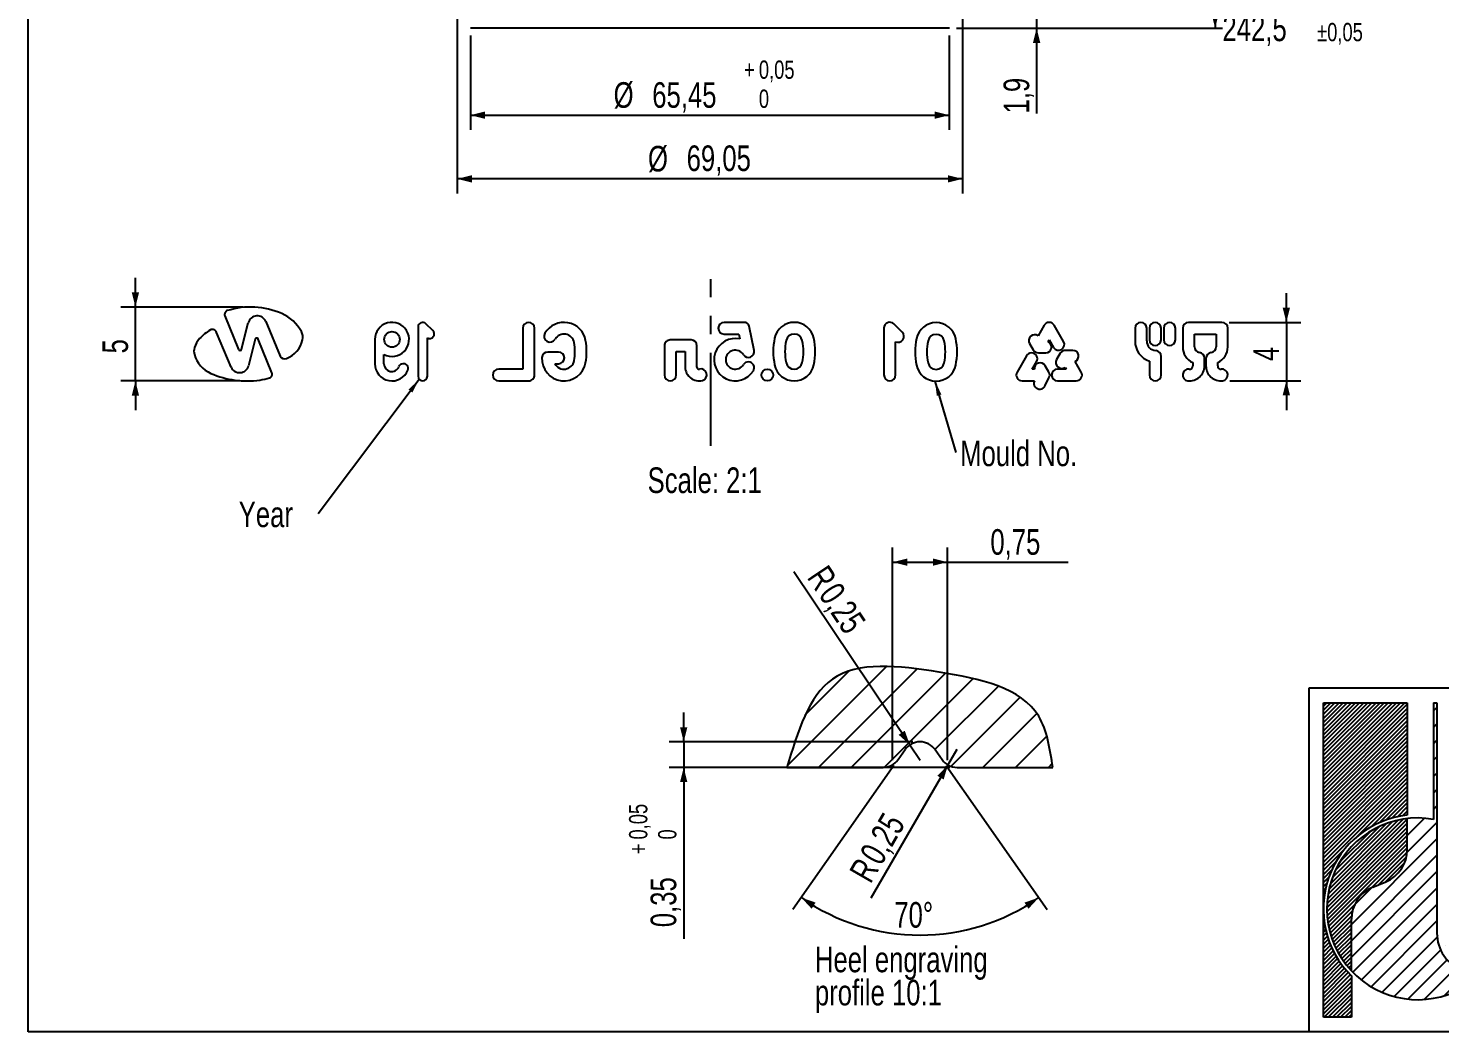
# Model space of a CAD drawing. Header units: millimetres. Extents: x 8 to 586, y 8 to 412.
# Drawn here: x 8 to 200.9, y 8 to 145.2 of the extents above; entities that cross this region are included whole.
import ezdxf

# ---------------------------------------------------------------- set-up
doc = ezdxf.new("R2010")
doc.units = ezdxf.units.MM
doc.header["$PDSIZE"] = -1
doc.linetypes.add('CENTERX2', pattern=[20.32, 12.7, -2.54, 2.54, -2.54])
for name, color, linetype in [('CENTERLINE', 4, 'CENTERX2'), ('DIMENSIONS', 2, 'Continuous'), ('HATCH', 3, 'Continuous'), ('TEXT', 2, 'Continuous')]:
    doc.layers.add(name, color=color, linetype=linetype)
doc.layers.add('OUTLINE', color=7, linetype='Continuous', lineweight=25)
doc.styles.add('SLDTEXTSTYLE0', font='TXT', dxfattribs={"width": 0.75})
doc.dimstyles.new('SLDDIMSTYLE0', dxfattribs={"dimtxt": 3.5, "dimasz": 2, "dimexe": 0, "dimexo": 0.0625, "dimgap": 0.875, "dimtad": 1, "dimrnd": 1e-09, "dimzin": 12, "dimdsep": 46, "dimtxsty": 'SLDTEXTSTYLE0', "dimsah": 1, "dimcen": 0.09, "dimadec": 0, "dimazin": 3, "dimtfac": 1, "dimtofl": 0, "dimtmove": 0, "dimatfit": 3, "dimfxl": 0, "dimfrac": 2, "dimtolj": 1, "dimtzin": 12, "dimarcsym": 0})
doc.dimstyles.new('SLDDIMSTYLE10', dxfattribs={"dimtxt": 3.5, "dimasz": 2, "dimexe": 0, "dimexo": 0.0625, "dimgap": 0.875, "dimtad": 1, "dimdec": 1, "dimrnd": 1e-09, "dimzin": 12, "dimdsep": 46, "dimtxsty": 'SLDTEXTSTYLE0', "dimsah": 1, "dimcen": 0.09, "dimadec": 0, "dimazin": 3, "dimtfac": 1, "dimtdec": 1, "dimtmove": 0, "dimatfit": 0, "dimfxl": 0, "dimfrac": 2, "dimtolj": 1, "dimtzin": 12, "dimarcsym": 0})
doc.dimstyles.new('SLDDIMSTYLE13', dxfattribs={"dimtxt": 0.18, "dimasz": 2, "dimexe": 0, "dimexo": 0.0625, "dimgap": 0, "dimtad": 0, "dimtih": 1, "dimtoh": 1, "dimdec": 0, "dimrnd": 1e-09, "dimzin": 0, "dimdsep": 46, "dimtxsty": 'Standard', "dimsah": 1, "dimcen": 0.09, "dimadec": 0, "dimazin": 0, "dimtfac": 2, "dimtdec": 0, "dimtofl": 0, "dimtmove": 0, "dimatfit": 3, "dimfxl": 0, "dimfrac": 2, "dimtolj": 1, "dimtzin": 0, "dimarcsym": 0})
doc.dimstyles.new('SLDDIMSTYLE14', dxfattribs={"dimtxt": 3.5, "dimasz": 2, "dimexe": 0, "dimexo": 0.0625, "dimgap": 0.875, "dimtad": 1, "dimlfac": 0.1, "dimrnd": 1e-09, "dimdsep": 46, "dimtxsty": 'SLDTEXTSTYLE0', "dimsah": 1, "dimcen": 0.09, "dimadec": 0, "dimazin": 2, "dimtfac": 1, "dimtofl": 0, "dimtmove": 0, "dimatfit": 3, "dimfxl": 0, "dimfrac": 2, "dimtolj": 1, "dimtzin": 12, "dimarcsym": 0})
doc.dimstyles.new('SLDDIMSTYLE15', dxfattribs={"dimtxt": 3.5, "dimasz": 2, "dimexe": 0, "dimexo": 0.0625, "dimgap": 0.875, "dimtad": 1, "dimlfac": 0.1, "dimrnd": 1e-09, "dimdsep": 46, "dimtxsty": 'SLDTEXTSTYLE0', "dimsah": 1, "dimcen": 0.09, "dimadec": 0, "dimazin": 2, "dimtol": 1, "dimtp": 0.05, "dimtfac": 1, "dimtmove": 0, "dimatfit": 0, "dimfxl": 0, "dimfrac": 2, "dimtolj": 1, "dimarcsym": 0})
doc.dimstyles.new('SLDDIMSTYLE16', dxfattribs={"dimtxt": 3.5, "dimasz": 2, "dimexe": 0, "dimexo": 0.0625, "dimgap": 0.875, "dimtad": 1, "dimdec": 4, "dimlfac": 0.1, "dimzin": 12, "dimdsep": 46, "dimtxsty": 'SLDTEXTSTYLE0', "dimsah": 1, "dimcen": 0.09, "dimazin": 3, "dimtfac": 1, "dimtofl": 0, "dimtmove": 0, "dimatfit": 3, "dimfxl": 0, "dimfrac": 2, "dimtolj": 1, "dimtzin": 12, "dimarcsym": 0})
doc.dimstyles.new('SLDDIMSTYLE17', dxfattribs={"dimtxt": 3.5, "dimasz": 2, "dimexe": 0, "dimexo": 0.0625, "dimgap": 0.875, "dimtad": 1, "dimlfac": 0.1, "dimrnd": 1e-09, "dimdsep": 46, "dimtxsty": 'SLDTEXTSTYLE0', "dimsah": 1, "dimcen": 0, "dimadec": 0, "dimazin": 2, "dimtfac": 1, "dimtofl": 0, "dimtmove": 0, "dimatfit": 3, "dimfxl": 0, "dimfrac": 2, "dimtolj": 1, "dimtzin": 12, "dimarcsym": 0})
doc.dimstyles.new('SLDDIMSTYLE21', dxfattribs={"dimtxt": 3.5, "dimasz": 2, "dimexe": 0, "dimexo": 0.0625, "dimgap": 0.875, "dimtad": 1, "dimdec": 1, "dimlfac": 0.5, "dimrnd": 1e-09, "dimzin": 12, "dimdsep": 46, "dimtxsty": 'SLDTEXTSTYLE0', "dimsah": 1, "dimcen": 0.09, "dimadec": 0, "dimazin": 3, "dimtfac": 1, "dimtdec": 1, "dimtmove": 0, "dimatfit": 0, "dimfxl": 0, "dimfrac": 2, "dimtolj": 1, "dimtzin": 12, "dimarcsym": 0})
doc.dimstyles.new('SLDDIMSTYLE4', dxfattribs={"dimtxt": 3.5, "dimasz": 2, "dimexe": 0, "dimexo": 0.0625, "dimgap": 0.875, "dimtad": 0, "dimtih": 1, "dimtoh": 1, "dimrnd": 1e-09, "dimzin": 12, "dimdsep": 46, "dimtxsty": 'SLDTEXTSTYLE0', "dimsah": 1, "dimcen": 0.09, "dimadec": 0, "dimazin": 3, "dimtol": 1, "dimtp": 0.05, "dimtm": 0.05, "dimtfac": 1, "dimtofl": 0, "dimtmove": 0, "dimatfit": 3, "dimfxl": 0, "dimfrac": 2, "dimtolj": 1, "dimarcsym": 0})
doc.dimstyles.new('SLDDIMSTYLE7', dxfattribs={"dimtxt": 3.5, "dimasz": 2, "dimexe": 0, "dimexo": 0.0625, "dimgap": 0.875, "dimtad": 1, "dimrnd": 1e-09, "dimzin": 12, "dimdsep": 46, "dimtxsty": 'SLDTEXTSTYLE0', "dimsah": 1, "dimcen": 0.09, "dimadec": 0, "dimazin": 3, "dimtol": 1, "dimtp": 0.05, "dimtfac": 1, "dimtofl": 0, "dimtmove": 0, "dimatfit": 3, "dimfxl": 0, "dimfrac": 2, "dimtolj": 1, "dimarcsym": 0})

# ---------------------------------------------------------------- blocks, each defined once
blk = doc.blocks.new('SW_NOTE_0')
at = {"layer": 'TEXT', "color": 0, "char_height": 3.5, "attachment_point": 1, "style": 'SLDTEXTSTYLE0'}
for s, insert in [('Heel engraving', (0, 4.5)), ('profile 10:1', (0, -0.03))]:
    blk.add_mtext(s, dxfattribs=dict(at, insert=insert))
blk = doc.blocks.new('_D_11')
at = {"layer": 'DIMENSIONS'}
for p, q in [((170.21, 154.53), (170.21, 145.23)), ((134.88, 145.23), (171.21, 145.23))]:
    blk.add_line(p, q, dxfattribs=at)
blk.add_solid([(170.21, 145.23), (170.71, 147.23), (169.71, 147.23)], dxfattribs=at)
at = {"layer": 'DIMENSIONS', "attachment_point": 1, "style": 'SLDTEXTSTYLE0'}
for s, insert, char_height in [('242,5', (171.21, 146.96), 3.5), ('±0,05', (184.14, 145.95), 2.5)]:
    blk.add_mtext(s, dxfattribs=dict(at, insert=insert, char_height=char_height))
blk = doc.blocks.new('_D_14')
at = {"layer": 'DIMENSIONS'}
for p, q in [((68.43, 144.23), (68.43, 131.34)), ((133.88, 144.23), (133.88, 131.34)), ((68.43, 133.34), (133.88, 133.34))]:
    blk.add_line(p, q, dxfattribs=at)
for points in [[(68.43, 133.34), (70.43, 132.84), (70.43, 133.84)], [(133.88, 133.34), (131.88, 133.84), (131.88, 132.84)]]:
    blk.add_solid(points, dxfattribs=at)
at = {"layer": 'DIMENSIONS', "attachment_point": 1, "style": 'SLDTEXTSTYLE0'}
for s, insert, char_height in [('0,05', (107.85, 140.81), 2.5), ('+', (105.83, 140.81), 2.5), ('%%c', (88, 137.85), 3.5), ('65,45', (93.28, 137.85), 3.5), ('0', (107.85, 136.84), 2.5)]:
    blk.add_mtext(s, dxfattribs=dict(at, insert=insert, char_height=char_height))
blk = doc.blocks.new('_D_18')
at = {"layer": 'DIMENSIONS'}
for p, q in [((66.63, 153.53), (66.63, 122.63)), ((135.68, 153.53), (135.68, 122.63)), ((135.68, 124.63), (66.63, 124.63))]:
    blk.add_line(p, q, dxfattribs=at)
for points in [[(66.63, 124.63), (68.63, 124.13), (68.63, 125.13)], [(135.68, 124.63), (133.68, 125.13), (133.68, 124.13)]]:
    blk.add_solid(points, dxfattribs=at)
at = {"layer": 'DIMENSIONS', "char_height": 3.5, "attachment_point": 1, "style": 'SLDTEXTSTYLE0'}
for s, insert in [('%%c', (92.7, 129.14)), ('69,05', (97.98, 129.2))]:
    blk.add_mtext(s, dxfattribs=dict(at, insert=insert))
blk = doc.blocks.new('_D_26')
at = {"layer": 'DIMENSIONS'}
for p, q in [((145.81, 147.14), (145.81, 151.14)), ((130.35, 147.14), (147.81, 147.14)), ((145.81, 147.14), (145.81, 145.23)), ((134.88, 145.23), (147.81, 145.23)), ((145.81, 145.23), (145.81, 133.57))]:
    blk.add_line(p, q, dxfattribs=at)
for points in [[(145.81, 147.14), (146.31, 149.14), (145.31, 149.14)], [(145.81, 145.23), (145.31, 143.23), (146.31, 143.23)]]:
    blk.add_solid(points, dxfattribs=at)
at = {"layer": 'DIMENSIONS', "insert": (141.3, 133.57), "char_height": 3.5, "attachment_point": 1, "rotation": 90, "style": 'SLDTEXTSTYLE0'}
blk.add_mtext('1,9', dxfattribs=at)
blk = doc.blocks.new('_D_34')
at = {"layer": 'DIMENSIONS'}
for p, q in [((126.13, 45.15), (126.13, 74.22)), ((133.63, 45.15), (133.63, 74.22)), ((126.13, 72.22), (133.63, 72.22)), ((133.63, 72.22), (150.13, 72.22))]:
    blk.add_line(p, q, dxfattribs=at)
for points in [[(126.13, 72.22), (128.13, 71.72), (128.13, 72.72)], [(133.63, 72.22), (131.63, 72.72), (131.63, 71.72)]]:
    blk.add_solid(points, dxfattribs=at)
at = {"layer": 'DIMENSIONS', "insert": (139.49, 76.73), "char_height": 3.5, "attachment_point": 1, "style": 'SLDTEXTSTYLE0'}
blk.add_mtext('0,75', dxfattribs=at)
blk = doc.blocks.new('_D_35')
at = {"layer": 'DIMENSIONS'}
for p, q in [((97.58, 47.65), (97.58, 51.65)), ((128.88, 47.65), (95.58, 47.65)), ((97.58, 47.65), (97.58, 44.15)), ((133.93, 44.15), (95.58, 44.15)), ((97.58, 44.15), (97.58, 20.71))]:
    blk.add_line(p, q, dxfattribs=at)
for points in [[(97.58, 47.65), (98.08, 49.65), (97.08, 49.65)], [(97.58, 44.15), (97.08, 42.15), (98.08, 42.15)]]:
    blk.add_solid(points, dxfattribs=at)
at = {"layer": 'DIMENSIONS', "attachment_point": 1, "rotation": 90, "style": 'SLDTEXTSTYLE0'}
for s, insert, char_height in [('0,05', (90.11, 34.29), 2.5), ('0', (94.08, 34.29), 2.5), ('+', (90.11, 32.27), 2.5), ('0,35', (93.06, 22.3), 3.5)]:
    blk.add_mtext(s, dxfattribs=dict(at, insert=insert, char_height=char_height))
blk = doc.blocks.new('_D_36')
at = {"layer": 'DIMENSIONS'}
for p, q in [((126.3, 44.4), (112.51, 24.7)), ((133.46, 44.4), (147.25, 24.7))]:
    blk.add_line(p, q, dxfattribs=at)
blk.add_arc((129.88, 49.51), 28.28, 235, 305, dxfattribs=at)
for points in [[(113.66, 26.34), (115.06, 24.83), (115.61, 25.67)], [(146.1, 26.34), (144.15, 25.67), (144.7, 24.83)]]:
    blk.add_solid(points, dxfattribs=at)
at = {"layer": 'DIMENSIONS', "insert": (126.36, 25.74), "char_height": 3.5, "attachment_point": 1, "style": 'SLDTEXTSTYLE0'}
blk.add_mtext('70°', dxfattribs=at)
blk = doc.blocks.new('_D_37')
at = {"layer": 'DIMENSIONS'}
for q in [(112.63, 70.9), (129.88, 45.15)]:
    blk.add_line((128.49, 47.23), q, dxfattribs=at)
blk.add_solid([(128.49, 47.23), (127.79, 49.17), (126.96, 48.61)], dxfattribs=at)
at = {"layer": 'DIMENSIONS', "char_height": 3.5, "attachment_point": 1, "rotation": 303.8129, "style": 'SLDTEXTSTYLE0'}
for s, insert in [('R', (117.25, 72.08)), ('0,25', (118.82, 69.73))]:
    blk.add_mtext(s, dxfattribs=dict(at, insert=insert))
blk = doc.blocks.new('_D_38')
at = {"layer": 'DIMENSIONS'}
for q in [(134.93, 46.65), (123.16, 26.26)]:
    blk.add_line((133.68, 44.48), q, dxfattribs=at)
blk.add_solid([(133.68, 44.48), (132.25, 43), (133.11, 42.5)], dxfattribs=at)
at = {"layer": 'DIMENSIONS', "char_height": 3.5, "attachment_point": 1, "rotation": 60, "style": 'SLDTEXTSTYLE0'}
for s, insert in [('0,25', (121.5, 32.32)), ('R', (120.08, 29.87))]:
    blk.add_mtext(s, dxfattribs=dict(at, insert=insert))
blk = doc.blocks.new('_D_43')
at = {"layer": 'DIMENSIONS'}
for p, q in [((179.94, 105.01), (179.94, 109.01)), ((172.14, 105.01), (181.94, 105.01)), ((179.94, 105.01), (179.94, 97.02)), ((172.23, 97.02), (181.94, 97.02)), ((179.94, 97.02), (179.94, 93.02))]:
    blk.add_line(p, q, dxfattribs=at)
for points in [[(179.94, 105.01), (180.44, 107.01), (179.44, 107.01)], [(179.94, 97.02), (179.44, 95.02), (180.44, 95.02)]]:
    blk.add_solid(points, dxfattribs=at)
at = {"layer": 'DIMENSIONS', "insert": (175.43, 99.72), "char_height": 3.5, "attachment_point": 1, "rotation": 90, "style": 'SLDTEXTSTYLE0'}
blk.add_mtext('4', dxfattribs=at)
blk = doc.blocks.new('_D_44')
at = {"layer": 'DIMENSIONS'}
for p, q in [((22.65, 107.1), (22.65, 111.1)), ((37.39, 107.1), (20.65, 107.1)), ((22.65, 97), (22.65, 107.1)), ((36.92, 97), (20.65, 97)), ((22.65, 97), (22.65, 93))]:
    blk.add_line(p, q, dxfattribs=at)
for points in [[(22.65, 107.1), (23.15, 109.1), (22.15, 109.1)], [(22.65, 97), (22.15, 95), (23.15, 95)]]:
    blk.add_solid(points, dxfattribs=at)
at = {"layer": 'DIMENSIONS', "insert": (18.14, 100.76), "char_height": 3.5, "attachment_point": 1, "rotation": 90, "style": 'SLDTEXTSTYLE0'}
blk.add_mtext('5', dxfattribs=at)
blk = doc.blocks.new('SW_NOTE_0_7')
at = {"layer": 'TEXT', "color": 0, "insert": (-10.88, 1.67), "char_height": 3.5, "attachment_point": 1, "style": 'SLDTEXTSTYLE0'}
blk.add_mtext('Year', dxfattribs=at)
blk = doc.blocks.new('SW_NOTE_0_8')
at = {"layer": 'TEXT', "color": 0, "insert": (0.57, 1.64), "char_height": 3.5, "attachment_point": 1, "style": 'SLDTEXTSTYLE0'}
blk.add_mtext('Mould No.', dxfattribs=at)

msp = doc.modelspace()

# ---------------------------------------------------------------- hatches: boundary and pattern name
at = {"layer": 'HATCH'}
h = msp.add_hatch(dxfattribs=at)
h.set_pattern_fill('ANSI31', color=256, style=0)
edge = h.paths.add_edge_path(flags=0)
edge.add_arc((129.87808, 45.14931), 2.5, 35, 145, ccw=False)
edge.add_line((131.92596, 46.58326), (132.88376, 45.21537))
edge.add_arc((134.93164, 46.64931), 2.5, 215, 270)
edge.add_line((134.93164, 44.14931), (148.01732, 44.14931))
edge.add_spline(control_points=[(148.01732, 44.14931), (147.63396, 46.69617), (146.46379, 54.47002), (132.60594, 57.46692), (116.23471, 59.2241), (113.16254, 49.04959), (111.68292, 44.14931)], knot_values=[0, 0, 0, 0, 0.144171711, 0.440059394, 0.730319778, 1, 1, 1, 1], weights=[1, 1, 1, 1, 1, 1, 1], degree=3, periodic=0)
edge.add_line((111.68292, 44.14931), (124.82451, 44.14931))
edge.add_arc((124.82451, 46.64931), 2.5, 270, 325)
edge.add_line((126.87239, 45.21537), (127.8302, 46.58326))
h = msp.add_hatch(dxfattribs=at)
h.set_pattern_fill('ANSI31', color=256, scale=0.125, style=0)
edge = h.paths.add_edge_path(flags=0)
edge.add_arc((197.9, 24.81111), 12.9, 96.3793702, 180, ccw=False)
edge.add_line((196.46667, 37.63123), (196.46667, 53))
edge.add_line((196.46667, 53), (185, 53))
edge.add_line((185, 53), (185, 24.81111))
h = msp.add_hatch(dxfattribs=at)
h.set_pattern_fill('LINE', color=256, scale=0.5, angle=45, style=0)
edge = h.paths.add_edge_path(flags=0)
edge.add_line((200.05, 53), (200.05, 37.04586))
edge.add_arc((197.9, 24.81111), 12.42222, 80.0332337, 96.6258096)
edge.add_line((196.46667, 37.15036), (196.46667, 32.93333))
edge.add_arc((191.68889, 32.93333), 4.77778, 292.6198649, 360, ccw=False)
edge.add_line((193.5265, 28.52308), (191.76239, 27.78803))
edge.add_arc((193.6, 23.37778), 4.77778, 112.6198649, 180)
edge.add_line((188.82222, 23.37778), (188.82222, 16.3314))
edge.add_arc((197.9, 24.81111), 12.42222, 223.0490798, 308.804006)
edge.add_arc((204.11111, 11.91111), 3.58333, 0, 63.9546694, ccw=False)
edge.add_line((207.69444, 11.91111), (207.69444, 10))
edge.add_line((207.69444, 10), (208.17222, 10))
edge.add_line((208.17222, 10), (208.17222, 11.91111))
edge.add_arc((204.11111, 11.91111), 4.06111, 0, 67.3801351)
edge.add_line((205.67308, 15.65983), (203.90897, 16.39487))
edge.add_arc((206.02222, 21.46667), 5.49444, 180, 247.3801351, ccw=False)
edge.add_line((200.52778, 21.46667), (200.52778, 53))
edge.add_line((200.52778, 53), (200.05, 53))
h = msp.add_hatch(dxfattribs=at)
h.set_pattern_fill('ANSI31', color=256, scale=0.125, style=0)
edge = h.paths.add_edge_path(flags=0)
edge.add_line((196.46667, 32.93333), (196.46667, 37.15036))
edge.add_arc((197.9, 24.81111), 12.42222, 96.6258096, 223.0490798)
edge.add_line((188.82222, 16.3314), (188.82222, 23.37778))
edge.add_arc((193.6, 23.37778), 4.77778, 112.6198649, 180, ccw=False)
edge.add_line((191.76239, 27.78803), (193.5265, 28.52308))
edge.add_arc((191.68889, 32.93333), 4.77778, 292.6198649, 360)
h = msp.add_hatch(dxfattribs=at)
h.set_pattern_fill('ANSI31', color=256, scale=0.125, style=0)
edge = h.paths.add_edge_path(flags=0)
edge.add_arc((197.9, 24.81111), 12.9, 180, 225.2750868, ccw=False)
edge.add_line((185, 24.81111), (185, 10))
edge.add_line((185, 10), (188.82222, 10))
edge.add_line((188.82222, 10), (188.82222, 15.64574))

# ---------------------------------------------------------------- linework, layer by layer
at = {"color": 2}
for p in [(126.12593, 44.14931), (133.63022, 44.14931)]:
    msp.add_point(p, dxfattribs=at)
at = {"layer": 'CENTERLINE'}
msp.add_line((101.2963, 88.13858), (101.2963, 110.90865), dxfattribs=at)
at = {"layer": 'OUTLINE'}
for p, q in [((8, 8), (8, 412)), ((133.88274, 145.22979), (68.43275, 145.22979)), ((34.87413, 105.9002), (36.75597, 101.29189)), ((37.16815, 101.32826), (38.07186, 104.93459)), ((40.46216, 105.11751), (42.44707, 100.40035)), ((61.2708, 104.37409), (61.27081, 97.63753)), ((63.2946, 103.8874), (62.35772, 104.8243)), ((75.58921, 104.20868), (75.58921, 98.60868)), ((77.18922, 97.80869), (77.18922, 104.20868)), ((105.91236, 105.00869), (103.09583, 105.00868)), ((107.20093, 101.16346), (106.53598, 104.49717)), ((124.94095, 104.21693), (124.94095, 97.81694)), ((127.44753, 103.65748), (126.30269, 104.78654)), ((146.83664, 104.60868), (146.00313, 103.16501)), ((149.50242, 102.39139), (148.22227, 104.60868)), ((159.2583, 104.20869), (159.2583, 102.45973)), ((160.85831, 102.45973), (160.85831, 104.20869)), ((161.22968, 104.2179), (161.22968, 102.62336)), ((162.81122, 102.62336), (162.81122, 104.2179)), ((163.19297, 104.2179), (163.19297, 102.62336)), ((164.77451, 102.62336), (164.77451, 104.2179)), ((165.77449, 104.20868), (165.77449, 101.64792)), ((171.14009, 105.00867), (166.57447, 105.00867)), ((171.94012, 101.64794), (171.94012, 104.2087)), ((35.7138, 98.8987), (33.72848, 103.6169)), ((39.00738, 102.68898), (38.10339, 99.08156)), ((41.30163, 98.11647), (39.41955, 102.72536)), ((55.3752, 102.67413), (55.37521, 99.33971)), ((62.54419, 97.63753), (62.54419, 102.87571)), ((98.58567, 102.60868), (95.7472, 102.60868)), ((103.09583, 103.40867), (105.12158, 103.40867)), ((105.12158, 103.40867), (105.25574, 102.736)), ((126.54095, 97.81694), (126.54094, 102.36601)), ((147.38877, 102.36502), (147.52946, 102.60868)), ((147.52946, 102.60868), (148.11679, 101.5914)), ((167.37449, 103.40867), (170.34012, 103.4087)), ((167.37449, 101.64792), (167.37449, 103.40867)), ((170.34012, 103.4087), (170.34012, 101.64794)), ((56.61481, 99.35276), (56.61481, 100.61103)), ((80.48243, 100.95359), (79.00052, 100.9536)), ((94.94686, 101.80834), (94.94687, 97.80869)), ((96.54686, 97.80869), (96.54688, 101.00868)), ((96.54688, 101.00868), (97.78568, 101.00868)), ((97.78568, 101.00868), (97.78568, 98.8845)), ((99.38567, 98.88448), (99.38567, 101.80868)), ((144.42174, 100.42597), (143.14158, 98.20868)), ((144.85008, 102.10999), (145.35459, 101.23943)), ((146.04545, 100.84055), (147.05162, 100.83893)), ((149.04963, 100.77793), (148.54512, 99.90735)), ((150.74665, 101.17842), (149.74049, 101.1768)), ((162.83242, 97.80871), (162.83242, 100.35821)), ((75.58921, 98.60868), (72.29627, 98.60868)), ((79.96595, 99.35358), (80.48243, 99.35359)), ((145.22005, 98.60868), (145.8074, 99.62596)), ((145.50142, 98.60868), (145.22005, 98.60868)), ((147.49331, 98.20755), (146.99163, 99.07974)), ((149.83883, 98.60869), (148.66418, 98.60869)), ((149.69817, 98.85232), (149.83883, 98.60869)), ((151.91731, 98.20869), (151.08381, 99.65235)), ((161.23241, 99.70746), (161.23244, 97.80871)), ((167.16065, 99.49821), (167.16065, 99.04796)), ((168.76065, 99.04796), (168.76065, 100.09764)), ((168.95395, 100.09763), (168.95395, 99.04795)), ((170.55395, 99.04796), (170.55395, 99.49822)), ((72.29627, 97.00868), (76.38923, 97.00869)), ((143.83442, 97.00867), (145.50141, 97.00867)), ((146.99162, 96.37427), (147.49329, 97.40979)), ((148.66418, 97.00868), (151.22448, 97.00868)), ((586, 55), (183, 55)), ((183, 55), (183, 8)), ((185, 53), (196.46667, 53)), ((185, 10), (185, 53)), ((196.46667, 53), (196.46667, 37.63123)), ((200.05, 53), (200.52778, 53)), ((200.05, 53), (200.05, 37.04586)), ((200.52778, 53), (200.52778, 21.46667)), ((126.87239, 45.21537), (127.8302, 46.58326)), ((131.92596, 46.58326), (132.88376, 45.21537)), ((111.68292, 44.14931), (124.82451, 44.14931)), ((134.93164, 44.14931), (148.01732, 44.14931)), ((196.46667, 32.93333), (196.46667, 37.15036)), ((191.76239, 27.78803), (193.5265, 28.52308)), ((188.82222, 16.3314), (188.82222, 23.37778)), ((188.82222, 15.64574), (188.82222, 10)), ((188.82222, 10), (185, 10)), ((586, 8), (8, 8))]:
    msp.add_line(p, q, dxfattribs=at)
for centre, radius in [((57.71185, 102.67413), 1.06471), ((109.01639, 97.80869), 0.8)]:
    msp.add_circle(centre, radius, dxfattribs=at)
for centre, radius, start, end in [((35.36663, 106.10132), 0.53198, 107.5828337, 202.213088), ((38.39429, 96.54698), 10.55456, 66.1437586, 107.5828337), ((40.38366, 101.04551), 5.63578, 28.6657529, 66.1437586), ((39.29751, 104.62745), 1.26355, 22.8206639, 165.9318179), ((57.71185, 102.67413), 2.33665, 241.9985288, 180.0000582), ((61.9075, 104.37409), 0.6367, 44.9995016, 180.0000669), ((76.38922, 104.20868), 0.8, 0, 180), ((81.21287, 101.99258), 3.01612, 10.1847222, 149.6552914), ((103.09583, 104.20867), 0.8, 90, 270), ((105.91236, 104.37278), 0.63591, 11.2805611, 90.0000025), ((112.68122, 102.27442), 2.73425, 11.7811517, 168.2188945), ((125.74095, 104.21693), 0.8, 45.3983515, 180), ((132.07798, 102.23307), 2.73425, 11.7811517, 168.2188945), ((147.52946, 104.20868), 0.79999, 30.000023, 149.9999973), ((160.05831, 104.20869), 0.8, 0, 180), ((162.02045, 104.2179), 0.79077, 0, 180), ((163.98374, 104.2179), 0.79077, 0, 180), ((166.57448, 104.20868), 0.79999, 90, 180), ((171.14012, 104.20866), 0.8, 0.002417, 90.0022583), ((34.12508, 100.4535), 3.57171, 139.39453, 162.1232042), ((35.93514, 98.66005), 6.11594, 119.7553956, 137.6749296), ((33.18034, 103.47891), 0.56524, 14.1305828, 119.7553956), ((39.21977, 102.63576), 0.21895, 24.1555604, 165.9318179), ((41.99243, 103.3927), 3.58279, 290.9719149, 347.4273909), ((43.89915, 102.96746), 1.62922, 347.4273909, 28.6657529), ((62.84439, 103.43719), 0.63669, 241.8684531, 45.0000582), ((79.30036, 103.11216), 0.8, 149.6552914, 329.6552829), ((81.21287, 101.99258), 1.41612, 10.1836357, 149.6552829), ((75.73526, 101.00861), 6.98141, 349.8178268, 10.1836357), ((75.73621, 101.00868), 8.58046, 349.8154878, 10.1847222), ((95.7472, 101.80835), 0.80034, 90, 180.000175), ((98.58567, 101.80868), 0.8, 0, 90), ((104.6304, 99.90647), 2.8978, 77.5378443, 328.3594321), ((118.75, 101.00868), 8.93362, 168.2188945, 191.7811055), ((118.75, 101.00868), 7.33362, 168.2188945, 191.7811055), ((112.68122, 102.27442), 1.13425, 11.7811517, 168.2188945), ((106.61245, 101.00868), 7.3336, 348.2188483, 11.7811517), ((106.61245, 101.00868), 8.9336, 348.2188483, 11.7811517), ((126.88579, 103.08787), 0.8, 244.4652389, 45.3983515), ((138.14676, 100.96732), 8.93362, 168.2188945, 191.7811055), ((138.14676, 100.96732), 7.33362, 168.2188945, 191.7811055), ((132.07798, 102.23307), 1.13425, 11.7811517, 168.2188945), ((126.00922, 100.96732), 7.3336, 348.2188483, 11.7811517), ((126.00922, 100.96732), 8.9336, 348.2188483, 11.7811517), ((145.54225, 102.51111), 0.8, 54.8233714, 210.0931657), ((147.05293, 101.63893), 0.8, 269.9060152, 65.1779957), ((148.80961, 101.99139), 0.79999, 209.9999958, 29.9999958), ((162.16395, 102.45973), 2.90564, 180, 251.300934), ((162.16395, 102.45973), 1.30564, 180, 266.4183829), ((162.02045, 102.62336), 0.79077, 180, 0), ((163.98374, 102.62336), 0.79077, 180, 0), ((32.27612, 101.04987), 1.62895, 162.1232042, 196.1212025), ((34.56535, 101.71154), 4.01189, 196.1212025, 246.5858149), ((36.95644, 101.37375), 0.21654, 202.213088, 347.8742903), ((43.04325, 100.65121), 0.6468, 202.8206639, 290.9719149), ((79.00052, 100.1536), 0.8, 90.0000025, 176.6678634), ((80.48243, 100.15359), 0.8, 270, 90), ((104.6304, 99.90647), 1.2978, 31.6405815, 328.3594321), ((106.41638, 101.00697), 0.8, 211.6410884, 11.2806096), ((145.11457, 100.02597), 0.80001, 329.9992186, 150.0007967), ((146.04677, 101.64056), 0.80001, 210.0928386, 269.9060188), ((149.7418, 100.37681), 0.79999, 90.0939848, 149.9070264), ((150.74796, 100.37843), 0.79999, 294.8229219, 90.0939848), ((162.03242, 100.35821), 0.8, 0, 86.4190626), ((168.13449, 101.64792), 2.36, 180, 245.628961), ((168.13449, 101.64792), 0.76, 180, 263.6015856), ((167.96065, 100.09764), 0.79999, 0, 83.6025862), ((169.75397, 100.09763), 0.80001, 96.3990502, 180), ((169.58011, 101.64794), 0.76, 276.3984094, 0), ((169.58011, 101.64794), 2.36002, 294.3710487, 0), ((36.8781, 99.38861), 1.26317, 202.8203491, 345.9318179), ((57.71185, 99.33971), 2.33665, 180.0000582, 338.0313895), ((57.67952, 99.35276), 1.06471, 180.0000582, 338.0313895), ((59.27288, 98.71001), 0.6534, 338.0313895, 158.0313895), ((72.29627, 97.80868), 0.8, 90, 270), ((81.21289, 100.0248), 3.01611, 176.6678634, 349.8154878), ((81.2129, 100.02479), 1.41612, 208.2927832, 349.8178268), ((99.66148, 98.8845), 1.8758, 180, 284.5971021), ((99.66148, 98.8845), 0.27581, 180.0031698, 284.5971021), ((99.93261, 97.84342), 0.8, 284.5971021, 104.5971021), ((106.41638, 98.80599), 0.8, 328.3594321, 148.3594321), ((112.68122, 99.74293), 2.73425, 191.7811055, 348.2188483), ((112.68122, 99.74293), 1.13425, 191.7811055, 348.2188483), ((132.07798, 99.70158), 2.73425, 191.7811055, 348.2188483), ((132.07798, 99.70158), 1.13425, 191.7811055, 348.2188483), ((146.29816, 98.68086), 0.8, 29.907807, 185.1762236), ((148.66418, 97.80869), 0.8, 90, 270), ((149.23729, 99.50623), 0.8, 149.9070264, 305.1766772), ((166.5745, 97.81742), 0.8, 83.1932082, 263.1928537), ((166.72138, 99.04796), 2.03927, 263.193031, 360), ((166.72138, 99.04796), 0.43927, 263.193031, 360), ((170.99322, 99.04796), 2.03927, 180.0002207, 276.806964), ((170.99322, 99.04796), 0.43927, 180, 276.806964), ((171.14011, 97.81743), 0.8, 276.806964, 96.806964), ((37.92343, 109.46635), 12.46256, 246.5858149, 277.9619866), ((38.41793, 105.9308), 8.8926, 277.9619866, 286.8440891), ((40.81159, 97.91636), 0.52932, 290.2416073, 22.213088), ((61.9075, 97.63753), 0.63669, 180.0000669, 0.0000582), ((76.38923, 97.80869), 0.79999, 269.9999975, 0), ((95.74687, 97.80869), 0.79999, 180, 0), ((125.74095, 97.81694), 0.8, 180.0000087, 0), ((143.83442, 97.80868), 0.80001, 150.0005363, 270), ((146.24651, 96.69146), 0.80981, 156.9394836, 336.9403294), ((146.79982, 97.80868), 0.80001, 330.092193, 29.9059124), ((151.22448, 97.80869), 0.8, 270, 29.9998802), ((162.03243, 97.80871), 0.79999, 180, 0), ((129.87808, 45.14931), 2.5, 35, 145), ((124.82451, 46.64931), 2.5, 270, 325), ((134.93164, 46.64931), 2.5, 215, 270), ((197.9, 24.81111), 12.9, 96.3793702, 225.2750868), ((197.9, 24.81111), 12.42222, 80.0332337, 308.804006), ((191.68889, 32.93333), 4.77778, 292.6198649, 360), ((193.6, 23.37778), 4.77778, 112.6198649, 180), ((206.02222, 21.46667), 5.49444, 180, 247.3801351)]:
    msp.add_arc(centre, radius, start, end, dxfattribs=at)
msp.add_open_spline([(148.01732, 44.14931), (147.63396, 46.69617), (146.46379, 54.47002), (132.60594, 57.46692), (116.23471, 59.2241), (113.16254, 49.04959), (111.68292, 44.14931)], degree=3, knots=[0, 0, 0, 0, 0.144171711, 0.440059394, 0.730319778, 1, 1, 1, 1], dxfattribs=at)

# ---------------------------------------------------------------- block references
at = {"layer": 'TEXT'}
for name, p in [('SW_NOTE_0_8', (134.78904, 87.206)), ('SW_NOTE_0_7', (47.64402, 78.83671)), ('SW_NOTE_0', (115.50697, 15.13853))]:
    msp.add_blockref(name, p, dxfattribs=at)

# ---------------------------------------------------------------- texts
at = {"layer": 'TEXT', "insert": (92.64431, 85.17013), "char_height": 3.5, "attachment_point": 1, "style": 'SLDTEXTSTYLE0'}
msp.add_mtext('Scale: 2:1', dxfattribs=at)

# ---------------------------------------------------------------- dimensions: what is measured, and where the dimension line sits
at = {"layer": 'DIMENSIONS'}
dim = msp.add_ordinate_dim(feature_location=(133.88275, 145.22979), offset=(37.33024, 0), dtype=0, origin=(114.80775, 387.72801), dimstyle='SLDDIMSTYLE4', dxfattribs=at)
dim.commit()
dim.dimension.update_dxf_attribs({"geometry": '_D_11', "text_midpoint": (181.82583, 145.22979)})
for base, p1, p2, dimstyle, picture, middle in [((66.63275, 124.62979), (135.68275, 154.52979), (66.63275, 154.52979), 'SLDDIMSTYLE0', '_D_18', (101.15775, 124.62979)), ((133.88275, 133.34088), (68.43275, 145.22979), (133.88275, 145.22979), 'SLDDIMSTYLE7', '_D_14', (101.15775, 133.34088))]:
    dim = msp.add_linear_dim(base=base, p1=p1, p2=p2, text='%%c<>', dimstyle=dimstyle, dxfattribs=at)
    dim.commit()
    dim.dimension.update_dxf_attribs({"geometry": picture, "text_midpoint": middle, "dimtype": 160})
for base, p1, p2, dimstyle, picture, middle in [((145.81279, 145.22979), (129.35261, 147.13699), (133.88275, 145.22979), 'SLDDIMSTYLE10', '_D_26', (145.81279, 136.79963)), ((22.64716, 107.10154), (37.92343, 97.00379), (38.39429, 107.10154), 'SLDDIMSTYLE21', '_D_44', (22.64716, 102.05267)), ((179.94012, 97.02306), (171.14009, 105.00867), (171.23493, 97.02306), 'SLDDIMSTYLE21', '_D_43', (179.94012, 101.01587)), ((97.57534, 44.14931), (129.87808, 47.64931), (134.93164, 44.14931), 'SLDDIMSTYLE15', '_D_35', (97.57534, 31.52455))]:
    dim = msp.add_linear_dim(base=base, p1=p1, p2=p2, angle=90, dimstyle=dimstyle, dxfattribs=at)
    dim.commit()
    dim.dimension.update_dxf_attribs({"geometry": picture, "text_midpoint": middle, "dimtype": 160})
dim = msp.add_linear_dim(base=(133.63022, 72.21525), p1=(126.12593, 44.14931), p2=(133.63022, 44.14931), dimstyle='SLDDIMSTYLE14', dxfattribs=at)
dim.commit()
dim.dimension.update_dxf_attribs({"geometry": '_D_34', "text_midpoint": (144.01888, 72.21525), "dimtype": 160})
for center, mpoint, picture, middle in [((129.87808, 45.14931), (128.48687, 47.22646), '_D_37', (116.73115, 64.77845)), ((134.93164, 46.64931), (133.68164, 44.48425), '_D_38', (126.80826, 32.57921))]:
    dim = msp.add_radius_dim(center=center, mpoint=mpoint, dimstyle='SLDDIMSTYLE17', dxfattribs=at)
    dim.commit()
    dim.dimension.update_dxf_attribs({"geometry": picture, "text_midpoint": middle, "dimtype": 164})
dim = msp.add_angular_dim_2l(base=(129.87808, 21.22407), line1=((131.92596, 46.58326), (132.88376, 45.21537)), line2=((126.87239, 45.21537), (127.8302, 46.58326)), dimstyle='SLDDIMSTYLE16', dxfattribs=at)
dim.commit()
dim.dimension.update_dxf_attribs({"geometry": '_D_36', "text_midpoint": (129.87808, 21.22407), "dimtype": 162})

# ---------------------------------------------------------------- leaders
at = {"layer": 'TEXT'}
for points in [[(61.43266, 97.21337), (47.64402, 78.83671)], [(131.92162, 96.9718), (134.78904, 87.206)]]:
    msp.add_leader(points, dimstyle='SLDDIMSTYLE13', dxfattribs=at)

doc.saveas('drawing.dxf')
